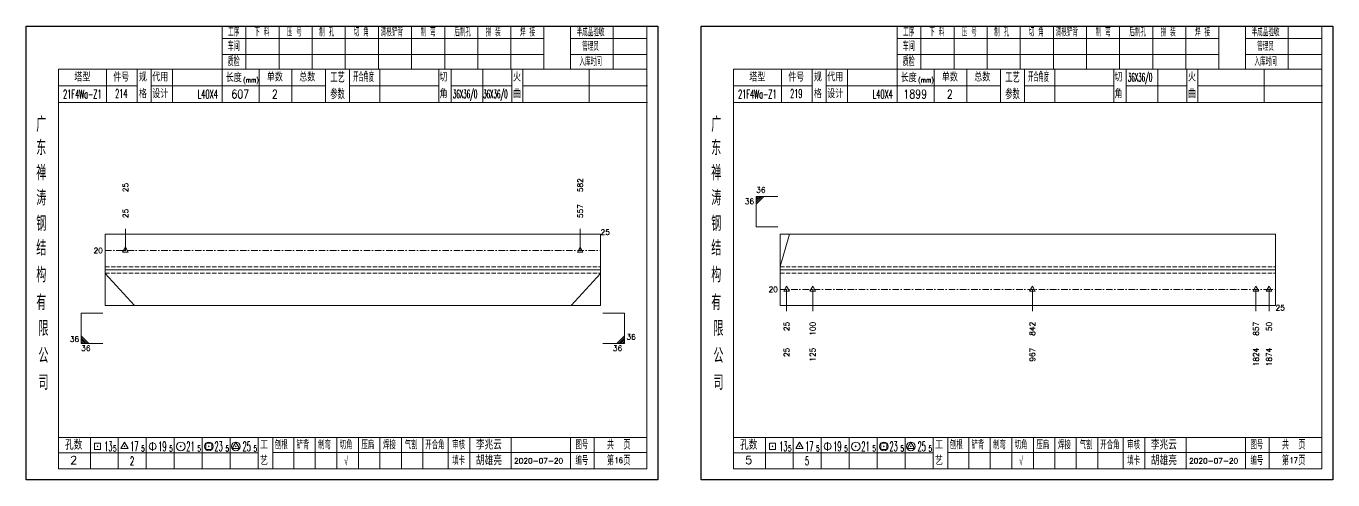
# Model space of a CAD drawing. Extents: x 1310 to 15542, y -76 to 8381.
# Drawn here: x 6198 to 6803, y 5084 to 5294 of the extents above; entities that cross this region are included whole.
import ezdxf
from ezdxf.enums import TextEntityAlignment as Align

# ---------------------------------------------------------------- set-up
doc = ezdxf.new("R2010")
doc.units = 0
doc.header["$MEASUREMENT"] = 0
doc.linetypes.add('一点画线', pattern=[5.2, 3, -1, 0.2, -1])
doc.linetypes.add('虚线', pattern=[2.75, 2, -0.75])
doc.layers.get('0').update_dxf_attribs({"linetype": 'CONTINUOUS', "lineweight": 25})
for name, color, linetype, lineweight in [('1', 7, 'CONTINUOUS', 25), ('4', 7, 'CONTINUOUS', 25), ('5', 7, 'CONTINUOUS', 25)]:
    doc.layers.add(name, color=color, linetype=linetype, lineweight=lineweight)
doc.styles.get("Standard").update_dxf_attribs({"font": 'simplex.shx', "width": 0.7, "height": 3, "bigfont": 'gbhzfs.shx'})

# ---------------------------------------------------------------- blocks, each defined once
blk = doc.blocks.new('孔17.5')
at = {"layer": '5', "color": 7, "linetype": 'Continuous', "lineweight": 13}
for p, q in [((0, 1), (-0.866, -0.5)), ((-0.1, -0.1), (0.1, 0.1)), ((0.1, -0.1), (-0.1, 0.1)), ((0.866, -0.5), (0, 1)), ((-0.866, -0.5), (0.866, -0.5))]:
    blk.add_line(p, q, dxfattribs=at)
blk = doc.blocks.new('CTJGK')
at = {"color": 6, "linetype": 'Continuous'}
for p, q in [((0, 209.97), (292.13, 209.97)), ((0, 0), (0, 209.97)), ((292.13, 209.97), (292.13, 0)), ((292.13, 0), (0, 0))]:
    blk.add_line(p, q, dxfattribs=at)

msp = doc.modelspace()

# ---------------------------------------------------------------- linework, layer by layer
at = {"color": 7, "linetype": 'Continuous', "lineweight": 13}
for p, q in [((6536.002, 5214.854), (6546.002, 5214.854)), ((6536.002, 5200.854), (6536.002, 5214.854)), ((6536.877, 5214.854), (6536.002, 5213.979)), ((6537.752, 5214.854), (6536.002, 5213.104)), ((6538.627, 5214.854), (6536.002, 5212.229)), ((6539.502, 5214.854), (6536.002, 5211.354)), ((6244.309, 5189.854), (6244.309, 5199.854)), ((6454.565, 5189.854), (6454.565, 5199.854)), ((6536.002, 5200.854), (6546.002, 5200.854)), ((6547.002, 5182.504), (6551.345, 5197.354)), ((6234.872, 5179.204), (6248.461, 5164.354)), ((6464.002, 5179.204), (6450.412, 5164.354)), ((6550.018, 5171.854), (6550.018, 5161.854)), ((6562.084, 5171.854), (6562.084, 5161.854)), ((6663.678, 5171.854), (6663.678, 5161.854)), ((6767.082, 5171.854), (6767.082, 5161.854)), ((6773.115, 5171.854), (6773.115, 5161.854)), ((6223.872, 5160.854), (6233.872, 5160.854)), ((6223.872, 5160.854), (6223.872, 5146.854)), ((6475.002, 5160.854), (6465.002, 5160.854)), ((6475.002, 5160.854), (6475.002, 5146.854)), ((6227.372, 5146.854), (6223.872, 5150.354)), ((6226.497, 5146.854), (6223.872, 5149.479)), ((6225.622, 5146.854), (6223.872, 5148.604)), ((6471.502, 5146.854), (6475.002, 5150.354)), ((6472.377, 5146.854), (6475.002, 5149.479)), ((6473.252, 5146.854), (6475.002, 5148.604)), ((6224.747, 5146.854), (6223.872, 5147.729)), ((6223.872, 5146.854), (6233.872, 5146.854)), ((6475.002, 5146.854), (6465.002, 5146.854)), ((6474.127, 5146.854), (6475.002, 5147.729))]:
    msp.add_line(p, q, dxfattribs=at)
at = {"color": 7, "linetype": 'Continuous', "lineweight": 18}
for p, q in [((6234.872, 5197.354), (6234.872, 5164.354)), ((6234.872, 5197.354), (6464.002, 5197.354)), ((6464.002, 5197.354), (6464.002, 5164.354)), ((6547.002, 5197.354), (6547.002, 5164.354)), ((6547.002, 5197.354), (6776.132, 5197.354)), ((6776.132, 5197.354), (6776.132, 5164.354)), ((6234.872, 5180.854), (6464.002, 5180.854)), ((6547.002, 5180.854), (6776.132, 5180.854))]:
    msp.add_line(p, q, dxfattribs=at)
at = {"color": 3, "linetype": '一点画线', "lineweight": 13}
for p, q in [((6234.872, 5189.854), (6464.002, 5189.854)), ((6547.002, 5171.854), (6776.132, 5171.854))]:
    msp.add_line(p, q, dxfattribs=at)
at = {"color": 1, "linetype": '虚线', "lineweight": 18}
for p, q in [((6234.872, 5182.354), (6464.002, 5182.354)), ((6234.872, 5179.354), (6464.002, 5179.354)), ((6547.002, 5182.354), (6776.132, 5182.354)), ((6547.002, 5179.354), (6776.132, 5179.354))]:
    msp.add_line(p, q, dxfattribs=at)
at = {"layer": '1', "color": 7, "linetype": 'Continuous', "lineweight": 18}
for p, q in [((6234.872, 5164.354), (6464.002, 5164.354)), ((6547.002, 5164.354), (6776.132, 5164.354))]:
    msp.add_line(p, q, dxfattribs=at)
at = {"layer": '4', "color": 1, "linetype": 'Continuous', "lineweight": 18}
for p, q in [((6198.372, 5293.681), (6198.372, 5083.711)), ((6490.502, 5293.681), (6198.372, 5293.681)), ((6289.002, 5293.681), (6289.002, 5273.841)), ((6300.032, 5293.681), (6300.032, 5273.821)), ((6315.342, 5293.681), (6315.342, 5273.821)), ((6330.662, 5293.681), (6330.662, 5273.821)), ((6345.972, 5293.681), (6345.972, 5273.821)), ((6361.282, 5293.681), (6361.282, 5273.821)), ((6376.592, 5293.681), (6376.592, 5273.821)), ((6391.912, 5293.681), (6391.912, 5273.821)), ((6407.222, 5293.681), (6407.222, 5273.821)), ((6422.532, 5293.681), (6422.532, 5273.821)), ((6437.842, 5293.681), (6437.842, 5273.841)), ((6437.842, 5293.681), (6437.842, 5273.821)), ((6450.122, 5293.681), (6450.122, 5273.821)), ((6469.872, 5293.681), (6469.872, 5273.821)), ((6485.452, 5293.681), (6485.452, 5273.821)), ((6490.502, 5263.881), (6490.502, 5293.681)), ((6510.502, 5293.681), (6510.502, 5083.711)), ((6802.632, 5293.681), (6510.502, 5293.681)), ((6601.132, 5293.681), (6601.132, 5273.841)), ((6612.162, 5293.681), (6612.162, 5273.821)), ((6627.472, 5293.681), (6627.472, 5273.821)), ((6642.792, 5293.681), (6642.792, 5273.821)), ((6658.102, 5293.681), (6658.102, 5273.821)), ((6673.412, 5293.681), (6673.412, 5273.821)), ((6688.722, 5293.681), (6688.722, 5273.821)), ((6704.042, 5293.681), (6704.042, 5273.821)), ((6719.352, 5293.681), (6719.352, 5273.821)), ((6734.662, 5293.681), (6734.662, 5273.821)), ((6749.972, 5293.681), (6749.972, 5273.841)), ((6749.972, 5293.681), (6749.972, 5273.821)), ((6762.252, 5293.681), (6762.252, 5273.821)), ((6782.002, 5293.681), (6782.002, 5273.821)), ((6797.582, 5293.681), (6797.582, 5273.821)), ((6802.632, 5263.881), (6802.632, 5293.681)), ((6437.842, 5287.951), (6289.002, 5287.951)), ((6485.452, 5287.951), (6450.122, 5287.951)), ((6749.972, 5287.951), (6601.132, 5287.951)), ((6797.582, 5287.951), (6762.252, 5287.951)), ((6437.842, 5280.471), (6289.002, 5280.471)), ((6485.452, 5280.471), (6450.122, 5280.471)), ((6749.972, 5280.471), (6601.132, 5280.471)), ((6797.582, 5280.471), (6762.252, 5280.471)), ((6213.382, 5273.821), (6213.382, 5088.761)), ((6485.452, 5273.821), (6213.382, 5273.821)), ((6235.502, 5273.831), (6235.502, 5258.411)), ((6249.652, 5258.411), (6249.652, 5273.821)), ((6256.152, 5258.411), (6256.152, 5273.821)), ((6266.022, 5273.821), (6266.022, 5258.411)), ((6289.002, 5273.841), (6289.002, 5258.411)), ((6306.122, 5273.821), (6306.122, 5258.411)), ((6321.172, 5273.821), (6321.172, 5258.411)), ((6336.872, 5273.821), (6336.872, 5258.411)), ((6347.932, 5273.821), (6347.932, 5258.411)), ((6361.882, 5273.821), (6361.882, 5258.411)), ((6389.182, 5273.821), (6389.182, 5258.411)), ((6394.942, 5273.821), (6394.942, 5258.411)), ((6409.562, 5273.821), (6409.562, 5258.411)), ((6423.022, 5273.821), (6423.022, 5258.411)), ((6428.012, 5273.821), (6428.012, 5258.411)), ((6458.752, 5273.821), (6458.752, 5258.411)), ((6485.452, 5088.761), (6485.452, 5273.821)), ((6525.512, 5273.821), (6525.512, 5088.761)), ((6797.582, 5273.821), (6525.512, 5273.821)), ((6547.632, 5273.831), (6547.632, 5258.411)), ((6561.782, 5258.411), (6561.782, 5273.821)), ((6568.282, 5258.411), (6568.282, 5273.821)), ((6578.152, 5273.821), (6578.152, 5258.411)), ((6601.132, 5273.841), (6601.132, 5258.411)), ((6618.252, 5273.821), (6618.252, 5258.411)), ((6633.302, 5273.821), (6633.302, 5258.411)), ((6649.002, 5273.821), (6649.002, 5258.411)), ((6660.062, 5273.821), (6660.062, 5258.411)), ((6674.012, 5273.821), (6674.012, 5258.411)), ((6701.312, 5273.821), (6701.312, 5258.411)), ((6707.072, 5273.821), (6707.072, 5258.411)), ((6721.692, 5273.821), (6721.692, 5258.411)), ((6735.152, 5273.821), (6735.152, 5258.411)), ((6740.142, 5273.821), (6740.142, 5258.411)), ((6770.882, 5273.821), (6770.882, 5258.411)), ((6797.582, 5088.761), (6797.582, 5273.821)), ((6249.652, 5266.061), (6213.382, 5266.061)), ((6336.872, 5266.111), (6256.152, 5266.111)), ((6347.932, 5266.111), (6389.182, 5266.111)), ((6394.942, 5266.111), (6423.022, 5266.111)), ((6428.012, 5266.111), (6485.632, 5266.111)), ((6490.502, 5083.711), (6490.502, 5263.881)), ((6561.782, 5266.061), (6525.512, 5266.061)), ((6649.002, 5266.111), (6568.282, 5266.111)), ((6660.062, 5266.111), (6701.312, 5266.111)), ((6707.072, 5266.111), (6735.152, 5266.111)), ((6740.142, 5266.111), (6797.762, 5266.111)), ((6802.632, 5083.711), (6802.632, 5263.881)), ((6485.632, 5258.411), (6213.382, 5258.411)), ((6797.762, 5258.411), (6525.512, 5258.411)), ((6213.382, 5103.291), (6485.452, 5103.291)), ((6228.072, 5103.291), (6228.072, 5088.761)), ((6241.002, 5088.761), (6241.002, 5103.291)), ((6253.932, 5103.291), (6253.932, 5088.761)), ((6266.852, 5088.761), (6266.852, 5103.291)), ((6279.782, 5103.291), (6279.782, 5088.761)), ((6292.712, 5088.761), (6292.712, 5103.291)), ((6305.632, 5088.761), (6305.632, 5103.291)), ((6312.502, 5088.761), (6312.502, 5103.291)), ((6322.162, 5088.761), (6322.162, 5103.291)), ((6332.102, 5088.761), (6332.102, 5103.291)), ((6342.042, 5088.761), (6342.042, 5103.291)), ((6351.992, 5088.761), (6351.992, 5103.291)), ((6361.932, 5088.761), (6361.932, 5103.291)), ((6371.872, 5088.761), (6371.872, 5103.291)), ((6381.822, 5088.761), (6381.822, 5103.291)), ((6393.462, 5088.761), (6393.462, 5103.291)), ((6403.612, 5088.761), (6403.612, 5103.291)), ((6422.672, 5088.761), (6422.672, 5103.291)), ((6450.052, 5088.761), (6450.052, 5103.291)), ((6461.012, 5088.761), (6461.012, 5103.291)), ((6525.512, 5103.291), (6797.582, 5103.291)), ((6540.202, 5103.291), (6540.202, 5088.761)), ((6553.132, 5088.761), (6553.132, 5103.291)), ((6566.062, 5103.291), (6566.062, 5088.761)), ((6578.982, 5088.761), (6578.982, 5103.291)), ((6591.912, 5103.291), (6591.912, 5088.761)), ((6604.842, 5088.761), (6604.842, 5103.291)), ((6617.762, 5088.761), (6617.762, 5103.291)), ((6624.632, 5088.761), (6624.632, 5103.291)), ((6634.292, 5088.761), (6634.292, 5103.291)), ((6644.232, 5088.761), (6644.232, 5103.291)), ((6654.172, 5088.761), (6654.172, 5103.291)), ((6664.122, 5088.761), (6664.122, 5103.291)), ((6674.062, 5088.761), (6674.062, 5103.291)), ((6684.002, 5088.761), (6684.002, 5103.291)), ((6693.952, 5088.761), (6693.952, 5103.291)), ((6705.592, 5088.761), (6705.592, 5103.291)), ((6715.742, 5088.761), (6715.742, 5103.291)), ((6734.802, 5088.761), (6734.802, 5103.291)), ((6762.182, 5088.761), (6762.182, 5103.291)), ((6773.142, 5088.761), (6773.142, 5103.291)), ((6305.632, 5096.161), (6213.382, 5096.161)), ((6312.462, 5096.321), (6485.452, 5096.321)), ((6617.762, 5096.161), (6525.512, 5096.161)), ((6624.592, 5096.321), (6797.582, 5096.321)), ((6213.382, 5088.761), (6485.452, 5088.761)), ((6525.512, 5088.761), (6797.582, 5088.761)), ((6198.372, 5083.711), (6490.502, 5083.711)), ((6510.502, 5083.711), (6802.632, 5083.711))]:
    msp.add_line(p, q, dxfattribs=at)
at = {"layer": '4', "color": 7, "linetype": 'Continuous', "lineweight": 13}
for p, q in [((6229.958, 5097.797), (6229.958, 5100.625)), ((6229.958, 5100.625), (6232.786, 5100.625)), ((6232.786, 5100.625), (6232.786, 5097.797)), ((6243.872, 5101.211), (6242.14, 5098.211)), ((6245.604, 5098.211), (6243.872, 5101.211)), ((6256.872, 5101.211), (6256.872, 5097.211)), ((6281.458, 5097.797), (6281.458, 5100.625)), ((6281.458, 5100.625), (6284.286, 5100.625)), ((6284.286, 5100.625), (6284.286, 5097.797)), ((6295.372, 5101.211), (6293.64, 5098.211)), ((6297.104, 5098.211), (6295.372, 5101.211)), ((6542.088, 5097.797), (6542.088, 5100.625)), ((6542.088, 5100.625), (6544.916, 5100.625)), ((6544.916, 5100.625), (6544.916, 5097.797)), ((6556.002, 5101.211), (6554.27, 5098.211)), ((6557.734, 5098.211), (6556.002, 5101.211)), ((6569.002, 5101.211), (6569.002, 5097.211)), ((6593.588, 5097.797), (6593.588, 5100.625)), ((6593.588, 5100.625), (6596.416, 5100.625)), ((6596.416, 5100.625), (6596.416, 5097.797)), ((6607.502, 5101.211), (6605.77, 5098.211)), ((6609.234, 5098.211), (6607.502, 5101.211)), ((6232.786, 5097.797), (6229.958, 5097.797)), ((6231.172, 5099.011), (6231.572, 5099.411)), ((6231.572, 5099.011), (6231.172, 5099.411)), ((6242.14, 5098.211), (6245.604, 5098.211)), ((6243.672, 5099.011), (6244.072, 5099.411)), ((6244.072, 5099.011), (6243.672, 5099.411)), ((6269.672, 5099.011), (6270.072, 5099.411)), ((6270.072, 5099.011), (6269.672, 5099.411)), ((6284.286, 5097.797), (6281.458, 5097.797)), ((6282.672, 5099.011), (6283.072, 5099.411)), ((6283.072, 5099.011), (6282.672, 5099.411)), ((6293.64, 5098.211), (6297.104, 5098.211)), ((6295.172, 5099.011), (6295.572, 5099.411)), ((6295.572, 5099.011), (6295.172, 5099.411)), ((6544.916, 5097.797), (6542.088, 5097.797)), ((6543.302, 5099.011), (6543.702, 5099.411)), ((6543.702, 5099.011), (6543.302, 5099.411)), ((6554.27, 5098.211), (6557.734, 5098.211)), ((6555.802, 5099.011), (6556.202, 5099.411)), ((6556.202, 5099.011), (6555.802, 5099.411)), ((6581.802, 5099.011), (6582.202, 5099.411)), ((6582.202, 5099.011), (6581.802, 5099.411)), ((6596.416, 5097.797), (6593.588, 5097.797)), ((6594.802, 5099.011), (6595.202, 5099.411)), ((6595.202, 5099.011), (6594.802, 5099.411)), ((6605.77, 5098.211), (6609.234, 5098.211)), ((6607.302, 5099.011), (6607.702, 5099.411)), ((6607.702, 5099.011), (6607.302, 5099.411))]:
    msp.add_line(p, q, dxfattribs=at)
for centre, radius in [((6256.872, 5099.211), 1.6), ((6269.872, 5099.211), 2), ((6282.872, 5099.211), 2), ((6295.372, 5099.211), 2), ((6569.002, 5099.211), 1.6), ((6582.002, 5099.211), 2), ((6595.002, 5099.211), 2), ((6607.502, 5099.211), 2)]:
    msp.add_circle(centre, radius, dxfattribs=at)

# ---------------------------------------------------------------- block references
at = {"color": 0, "linetype": 'Continuous'}
for p in [(6198.372, 5083.711), (6510.502, 5083.711)]:
    msp.add_blockref('CTJGK', p, dxfattribs=at)
at = {"color": 8, "linetype": 'Continuous', "lineweight": 9, "xscale": 1.5, "yscale": 1.5, "zscale": 1.5}
for p in [(6244.309, 5189.854), (6454.565, 5189.854)]:
    msp.add_blockref('孔17.5', p, dxfattribs=at)
at = {"layer": '1', "color": 8, "linetype": 'Continuous', "lineweight": 9, "xscale": 1.5, "yscale": 1.5, "zscale": 1.5}
for p in [(6550.018, 5171.854), (6562.084, 5171.854), (6663.678, 5171.854), (6767.082, 5171.854), (6773.115, 5171.854)]:
    msp.add_blockref('孔17.5', p, dxfattribs=at)

# ---------------------------------------------------------------- texts
at = {"color": 7, "linetype": 'Continuous', "lineweight": 13}
for s, p in [('25', (6244.309, 5216.854)), ('582', (6454.565, 5216.854))]:
    msp.add_text(s, height=2.5, rotation=90, dxfattribs=at).set_placement(p, align=Align.MIDDLE_LEFT)
for p in [(6536.002, 5215.854), (6476.002, 5147.854)]:
    msp.add_text('36', height=2.5, dxfattribs=at).set_placement(p, align=Align.BOTTOM_LEFT)
at = {"color": 8, "linetype": 'Continuous', "lineweight": 9}
for s, p in [('25', (6244.309, 5204.854)), ('557', (6454.565, 5204.854))]:
    msp.add_text(s, height=2.5, rotation=90, dxfattribs=at).set_placement(p, align=Align.MIDDLE_LEFT)
at = {"color": 7, "linetype": 'Continuous', "lineweight": 13}
for p in [(6535.002, 5213.854), (6474.002, 5145.854)]:
    msp.add_text('36', height=2.5, dxfattribs=at).set_placement(p, align=Align.TOP_RIGHT)
msp.add_text('25', height=2.5, dxfattribs=at).set_placement((6464.002, 5198.354), align=Align.MIDDLE_LEFT)
for p in [(6233.872, 5189.854), (6546.002, 5171.854)]:
    msp.add_text('20', height=2.5, dxfattribs=at).set_placement(p, align=Align.MIDDLE_RIGHT)
msp.add_text('36', height=2.5, dxfattribs=at).set_placement((6222.872, 5146.854), align=Align.BOTTOM_RIGHT)
msp.add_text('36', height=2.5, dxfattribs=at).set_placement((6223.872, 5145.854), align=Align.TOP_LEFT)
at = {"layer": '1', "color": 7, "linetype": 'Continuous', "lineweight": 13}
msp.add_text('25', height=2.5, dxfattribs=at).set_placement((6776.132, 5163.354), align=Align.MIDDLE_LEFT)
at = {"layer": '1', "color": 8, "linetype": 'Continuous', "lineweight": 9}
for s, p in [('25', (6550.018, 5156.854)), ('100', (6562.084, 5156.854)), ('842', (6663.678, 5156.854)), ('857', (6767.082, 5156.854)), ('50', (6773.115, 5156.854))]:
    msp.add_text(s, height=2.5, rotation=90, dxfattribs=at).set_placement(p, align=Align.MIDDLE_RIGHT)
at = {"layer": '1', "color": 7, "linetype": 'Continuous', "lineweight": 13}
for s, p in [('25', (6550.018, 5144.854)), ('125', (6562.084, 5144.854)), ('967', (6663.678, 5144.854)), ('1824', (6767.082, 5144.854)), ('1874', (6773.115, 5144.854))]:
    msp.add_text(s, height=2.5, rotation=90, dxfattribs=at).set_placement(p, align=Align.MIDDLE_RIGHT)
at = {"layer": '4', "color": 1, "linetype": 'Continuous', "lineweight": 25}
for s, height, width, p in [('工序', 3.7, 0.7, (6294.372, 5290.811)), ('下 料', 3.7, 0.7, (6307.372, 5290.811)), ('压 号', 3.7, 0.7, (6322.372, 5290.811)), ('制 孔', 3.7, 0.7, (6337.372, 5290.811)), ('切 角', 3.7, 0.7, (6353.372, 5290.811)), ('清根铲背 ', 3.7, 0.7, (6368.372, 5290.811)), (' 制 弯', 3.7, 0.7, (6383.372, 5290.811)), (' 后制孔', 3.7, 0.7, (6399.372, 5290.811)), ('拼 装', 3.7, 0.7, (6414.372, 5290.811)), (' 焊 接', 3.7, 0.7, (6429.372, 5290.811)), ('半成品验收', 3.7, 0.7, (6459.372, 5290.811)), ('工序', 3.7, 0.7, (6606.502, 5290.811)), ('下 料', 3.7, 0.7, (6619.502, 5290.811)), ('压 号', 3.7, 0.7, (6634.502, 5290.811)), ('制 孔', 3.7, 0.7, (6649.502, 5290.811)), ('切 角', 3.7, 0.7, (6665.502, 5290.811)), ('清根铲背 ', 3.7, 0.7, (6680.502, 5290.811)), (' 制 弯', 3.7, 0.7, (6695.502, 5290.811)), (' 后制孔', 3.7, 0.7, (6711.502, 5290.811)), ('拼 装', 3.7, 0.7, (6726.502, 5290.811)), (' 焊 接', 3.7, 0.7, (6741.502, 5290.811)), ('半成品验收', 3.7, 0.7, (6771.502, 5290.811)), ('车间', 4, 0.7, (6294.372, 5284.211)), ('管理员', 3.7, 0.7, (6459.372, 5284.211)), ('车间', 4, 0.7, (6606.502, 5284.211)), ('管理员', 3.7, 0.7, (6771.502, 5284.211)), ('质检', 4, 0.7, (6294.372, 5277.151)), ('入库时间', 3.7, 0.7, (6459.372, 5277.151)), ('质检', 4, 0.7, (6606.502, 5277.151)), ('入库时间', 3.7, 0.7, (6771.502, 5277.151)), ('(mm)', 2.24, 0.7, (6302.372, 5268.711)), ('工艺', 4.8, 0.7, (6342.372, 5269.971)), ('开合角度', 4, 0.6, (6354.372, 5269.971)), ('(mm)', 2.24, 0.7, (6614.502, 5268.711)), ('工艺', 4.8, 0.7, (6654.502, 5269.971)), ('开合角度', 4, 0.6, (6666.502, 5269.971)), ('36X36/0', 3.8, 0.4, (6713.502, 5269.971)), ('21F4Wa-Z1', 4, 0.5, (6224.372, 5262.231)), ('214', 4, 0.5, (6242.372, 5262.481)), ('L40X4', 4, 0.5, (6282.372, 5262.211)), ('607', 4, 0.8, (6297.372, 5262.261)), ('2', 4, 0.8, (6313.372, 5262.261)), ('参数', 4.8, 0.7, (6342.372, 5262.261)), ('36X36/0', 3.8, 0.4, (6401.372, 5262.261)), ('36X36/0', 3.8, 0.4, (6415.372, 5262.261)), ('21F4Wa-Z1', 4, 0.5, (6536.502, 5262.231)), ('219', 4, 0.5, (6554.502, 5262.481)), ('L40X4', 4, 0.5, (6594.502, 5262.211)), ('1899', 4, 0.8, (6609.502, 5262.261)), ('2', 4, 0.8, (6625.502, 5262.261)), ('参数', 4.8, 0.7, (6654.502, 5262.261)), ('广', 6.96, 0.7, (6205.372, 5248.181)), ('广', 6.96, 0.7, (6517.502, 5248.181)), ('东', 6.96, 0.7, (6205.372, 5237.391)), ('东', 6.96, 0.7, (6517.502, 5237.391)), ('禅', 6.96, 0.7, (6205.372, 5225.801)), ('禅', 6.96, 0.7, (6517.502, 5225.801)), ('涛', 6.96, 0.7, (6205.372, 5214.201)), ('涛', 6.96, 0.7, (6517.502, 5214.201)), ('钢', 6.96, 0.7, (6205.372, 5202.311)), ('钢', 6.96, 0.7, (6517.502, 5202.311)), ('结', 6.96, 0.7, (6205.372, 5191.001)), ('结', 6.96, 0.7, (6517.502, 5191.001)), ('构', 6.96, 0.7, (6205.372, 5178.621)), ('构', 6.96, 0.7, (6517.502, 5178.621)), ('有', 6.96, 0.7, (6205.372, 5165.811)), ('有', 6.96, 0.7, (6517.502, 5165.811)), ('限', 6.96, 0.7, (6206.372, 5153.811)), ('限', 6.96, 0.7, (6518.502, 5153.811)), ('公', 6.96, 0.7, (6206.372, 5141.271)), ('公', 6.96, 0.7, (6518.502, 5141.271)), ('司', 6.96, 0.7, (6206.372, 5128.791)), ('司', 6.96, 0.7, (6518.502, 5128.791)), ('13', 4.47, 0.5, (6236.372, 5099.211)), ('17', 4.47, 0.5, (6248.372, 5099.211)), ('19', 4.47, 0.5, (6261.372, 5099.211)), ('21', 4.47, 0.5, (6274.372, 5099.211)), ('23', 4.47, 0.5, (6287.372, 5099.211)), ('25', 4.47, 0.5, (6300.372, 5099.211)), ('刨根', 3.7, 0.8, (6316.372, 5099.811)), ('铲背', 3.7, 0.8, (6326.372, 5099.811)), ('制弯', 3.7, 0.8, (6336.372, 5099.811)), ('切角', 3.7, 0.8, (6346.372, 5099.811)), ('压扁', 3.7, 0.8, (6356.372, 5099.811)), ('焊接', 3.7, 0.8, (6366.372, 5099.811)), ('气割', 3.7, 0.8, (6376.372, 5099.811)), ('开合角', 3.7, 0.8, (6387.372, 5099.811)), ('审核', 3.7, 0.8, (6398.372, 5099.811)), ('图号', 3.7, 0.8, (6455.372, 5099.811)), ('共  页', 4, 0.8, (6472.372, 5099.811)), ('13', 4.47, 0.5, (6548.502, 5099.211)), ('17', 4.47, 0.5, (6560.502, 5099.211)), ('19', 4.47, 0.5, (6573.502, 5099.211)), ('21', 4.47, 0.5, (6586.502, 5099.211)), ('23', 4.47, 0.5, (6599.502, 5099.211)), ('25', 4.47, 0.5, (6612.502, 5099.211)), ('刨根', 3.7, 0.8, (6628.502, 5099.811)), ('铲背', 3.7, 0.8, (6638.502, 5099.811)), ('制弯', 3.7, 0.8, (6648.502, 5099.811)), ('切角', 3.7, 0.8, (6658.502, 5099.811)), ('压扁', 3.7, 0.8, (6668.502, 5099.811)), ('焊接', 3.7, 0.8, (6678.502, 5099.811)), ('气割', 3.7, 0.8, (6688.502, 5099.811)), ('开合角', 3.7, 0.8, (6699.502, 5099.811)), ('审核', 3.7, 0.8, (6710.502, 5099.811)), ('图号', 3.7, 0.8, (6767.502, 5099.811)), ('共  页', 4, 0.8, (6784.502, 5099.811)), ('5', 2.68, 0.6, (6239.372, 5098.211)), ('2', 4, 0.5, (6247.372, 5092.461)), ('5', 2.68, 0.6, (6252.372, 5098.211)), ('5', 2.68, 0.6, (6265.372, 5098.211)), ('5', 2.68, 0.6, (6278.372, 5098.211)), ('5', 2.68, 0.6, (6291.372, 5098.211)), ('5', 2.68, 0.6, (6304.372, 5098.211)), ('√', 4, 0.6, (6346.372, 5092.541)), ('填卡', 3.7, 0.8, (6398.372, 5092.541)), ('编号', 3.7, 0.8, (6455.372, 5092.541)), ('第  页', 4, 0.8, (6472.372, 5092.541)), ('5', 2.68, 0.6, (6551.502, 5098.211)), ('5', 4, 0.5, (6559.502, 5092.461)), ('5', 2.68, 0.6, (6564.502, 5098.211)), ('5', 2.68, 0.6, (6577.502, 5098.211)), ('5', 2.68, 0.6, (6590.502, 5098.211)), ('5', 2.68, 0.6, (6603.502, 5098.211)), ('5', 2.68, 0.6, (6616.502, 5098.211)), ('√', 4, 0.6, (6658.502, 5092.541)), ('填卡', 3.7, 0.8, (6710.502, 5092.541)), ('编号', 3.7, 0.8, (6767.502, 5092.541)), ('第  页', 4, 0.8, (6784.502, 5092.541))]:
    msp.add_text(s, height=height, dxfattribs=dict(at, width=width)).set_placement(p, align=Align.MIDDLE_CENTER)
for s, height, p in [('塔型', 3.7, (6224.372, 5269.941)), ('件号', 3.7, (6242.372, 5269.941)), ('规', 3.7, (6252.372, 5269.971)), ('代用', 3.7, (6260.372, 5269.971)), ('长度', 3.7, (6294.372, 5269.711)), ('单数', 3.7, (6313.372, 5269.971)), ('总数', 3.7, (6328.372, 5269.971)), ('切', 3.7, (6391.372, 5269.971)), ('火', 3.7, (6425.372, 5269.971)), ('塔型', 3.7, (6536.502, 5269.941)), ('件号', 3.7, (6554.502, 5269.941)), ('规', 3.7, (6564.502, 5269.971)), ('代用', 3.7, (6572.502, 5269.971)), ('长度', 3.7, (6606.502, 5269.711)), ('单数', 3.7, (6625.502, 5269.971)), ('总数', 3.7, (6640.502, 5269.971)), ('切', 3.7, (6703.502, 5269.971)), ('火', 3.7, (6737.502, 5269.971)), ('格', 3.7, (6252.372, 5262.261)), ('设计', 3.7, (6260.372, 5262.261)), ('角', 3.7, (6391.372, 5262.261)), ('曲', 3.7, (6425.372, 5262.261)), ('格', 3.7, (6564.502, 5262.261)), ('设计', 3.7, (6572.502, 5262.261)), ('角', 3.7, (6703.502, 5262.261)), ('曲', 3.7, (6737.502, 5262.261)), ('孔数', 4, (6220.372, 5099.731)), ('工', 3.7, (6308.372, 5099.811)), ('李兆云', 4, (6412.372, 5099.811)), ('孔数', 4, (6532.502, 5099.731)), ('工', 3.7, (6620.502, 5099.811)), ('李兆云', 4, (6724.502, 5099.811)), ('2', 3.7, (6220.372, 5092.901)), ('艺', 3.7, (6308.372, 5092.461)), ('胡雄亮', 4, (6412.372, 5092.541)), ('5', 3.7, (6532.502, 5092.901)), ('艺', 3.7, (6620.502, 5092.461)), ('胡雄亮', 4, (6724.502, 5092.541)), ('2020-07-20', 2.5, (6435.372, 5092.541)), ('2020-07-20', 2.5, (6747.502, 5092.541))]:
    msp.add_text(s, height=height, dxfattribs=at).set_placement(p, align=Align.MIDDLE_CENTER)
at = {"layer": '4', "color": 6, "linetype": 'Continuous', "lineweight": 25, "width": 0.8}
for s, p in [('16', (6472.397, 5092.769)), ('17', (6784.527, 5092.769))]:
    msp.add_text(s, height=2.5, dxfattribs=at).set_placement(p, align=Align.MIDDLE_CENTER)

doc.saveas('drawing.dxf')
